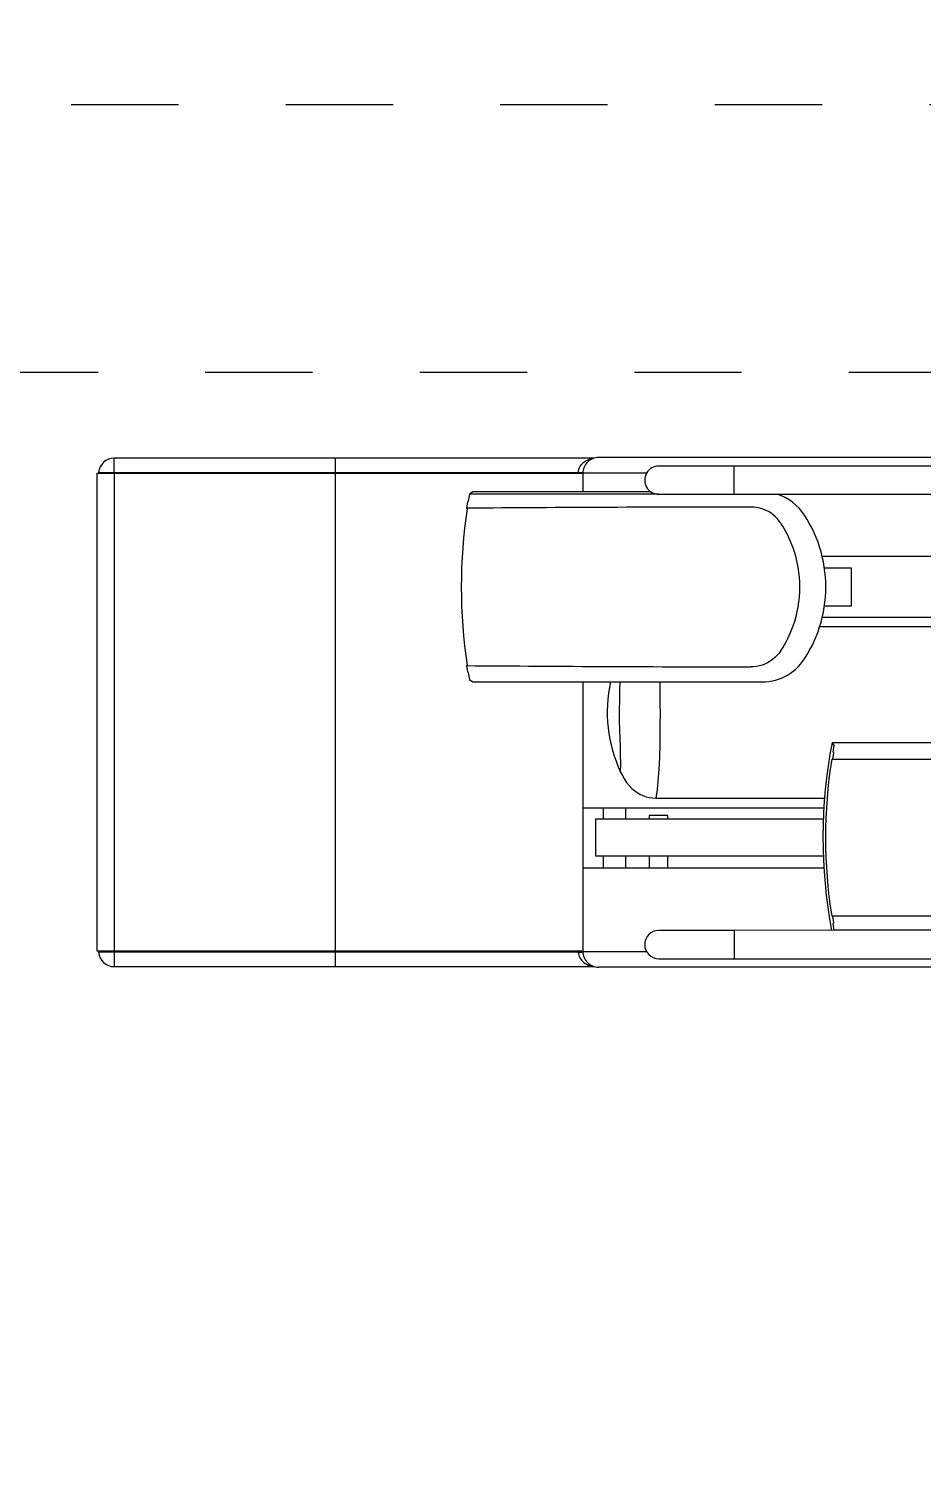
# Model space of a CAD drawing. Header units: metres. Extents: x -598 to 357, y -242 to 574.
# Drawn here: x -298.872 to -298.039, y 432.543 to 433.889 of the extents above; entities that cross this region are included whole.
import ezdxf

# ---------------------------------------------------------------- set-up
doc = ezdxf.new("R2010")
doc.units = ezdxf.units.M
doc.linetypes.add('Zxref_Eje_Pb$0$HIDDEN2', pattern=[0.1875, 0.125, -0.0625])
doc.layers.add('Muro Mamspoteria', color=5, linetype='Continuous', lineweight=9)
for name, color, linetype in [('xref_Nivel PB$0$M-muebles', 1, 'Continuous'), ('xref_Nivel PB$0$Z-XREF', 7, 'Continuous'), ('Zxref_Eje_Pb$0$EJE-Viga', 8, 'Zxref_Eje_Pb$0$HIDDEN2')]:
    doc.layers.add(name, color=color, linetype=linetype)

# ---------------------------------------------------------------- blocks, each defined once
blk = doc.blocks.new('Zxref_Eje_Pb')
at = {"layer": 'Zxref_Eje_Pb$0$EJE-Viga', "ltscale": 0.75}
blk.add_lwpolyline([(61.506, 36.5537), (61.506, 36.3037), (59.281, 36.3037), (59.281, 36.5537)], close=True, dxfattribs=at)
blk = doc.blocks.new('xref_Nivel PB$0$APTOS_SPZ_MCH_N0 (PB) MUNI$0$GYM MAQUINA DE CAMINAR-01')
at = {"layer": 'xref_Nivel PB$0$M-muebles'}
for p, q in [((-1.7507, 0.2236), (-1.7507, 0.237)), ((-1.3033, 0.237), (-1.7507, 0.237)), ((-1.5448, 0.237), (-1.5448, -0.2373)), ((-1.3166, 0.2288), (-1.3158, 0.23)), ((-1.3158, 0.23), (-1.315, 0.2311)), ((-1.315, 0.2311), (-1.314, 0.2322)), ((-1.314, 0.2322), (-1.3129, 0.2331)), ((-1.3129, 0.2331), (-1.3117, 0.234)), ((-1.3117, 0.234), (-1.3104, 0.2348)), ((-1.3104, 0.2348), (-1.309, 0.2355)), ((-1.309, 0.2355), (-1.3076, 0.236)), ((-1.3076, 0.236), (-1.3061, 0.2365)), ((-1.3061, 0.2365), (-1.3046, 0.2368)), ((-1.3046, 0.2368), (-1.3038, 0.2369)), ((-0.7292, 0.2375), (-1.2992, 0.2375)), ((-0.7468, 0.2296), (-1.243, 0.2296)), ((-1.1728, 0.2033), (-1.1728, 0.2296)), ((-1.7665, 0.223), (-1.3138, 0.223)), ((-1.7665, -0.223), (-1.7665, 0.223)), ((-1.7653, 0.2236), (-1.3182, 0.2236)), ((-1.7633, 0.2236), (-1.7633, 0.223)), ((-1.7507, 0.223), (-1.7507, -0.223)), ((-1.3182, 0.2236), (-1.318, 0.2249)), ((-1.3175, 0.2236), (-1.3182, 0.2236)), ((-1.318, 0.2249), (-1.3177, 0.2262)), ((-1.3177, 0.2262), (-1.3172, 0.2275)), ((-1.3175, 0.2236), (-1.3139, 0.2236)), ((-1.3172, 0.2275), (-1.3166, 0.2288)), ((-1.3138, 0.2229), (-1.3138, 0.2054)), ((-1.2545, 0.2229), (-1.3138, 0.2229)), ((-1.4194, 0.2033), (-1.4206, 0.1967)), ((-1.4164, 0.2054), (-1.4194, 0.2033)), ((-1.2432, 0.2033), (-1.4194, 0.2033)), ((-1.2502, 0.2054), (-1.4164, 0.2054)), ((-1.243, 0.2033), (-0.7468, 0.2033)), ((-1.4215, 0.1961), (-1.4224, 0.1902)), ((-1.4224, 0.1902), (-1.4216, 0.1898)), ((-1.4206, 0.1967), (-1.4215, 0.1961)), ((-1.1542, 0.1913), (-1.157, 0.1914)), ((-1.1515, 0.1909), (-1.1542, 0.1913)), ((-1.1487, 0.1903), (-1.1515, 0.1909)), ((-1.146, 0.1895), (-1.1487, 0.1903)), ((-1.1434, 0.1884), (-1.146, 0.1895)), ((-1.1409, 0.1872), (-1.1434, 0.1884)), ((-1.1384, 0.1856), (-1.1409, 0.1872)), ((-1.1361, 0.1839), (-1.1384, 0.1856)), ((-1.1342, 0.1822), (-1.1361, 0.1839)), ((-1.1324, 0.1804), (-1.1342, 0.1822)), ((-1.1307, 0.1783), (-1.1324, 0.1804)), ((-1.1292, 0.1762), (-1.1307, 0.1783)), ((-1.1047, 0.1799), (-1.1072, 0.1839)), ((-1.1024, 0.1758), (-1.1047, 0.1799)), ((-1.1002, 0.1717), (-1.1024, 0.1758)), ((-1.0982, 0.1674), (-1.1002, 0.1717)), ((-1.0963, 0.163), (-1.0982, 0.1674)), ((-1.0946, 0.1586), (-1.0963, 0.163)), ((-1.0931, 0.1541), (-1.0946, 0.1586)), ((-1.0917, 0.1496), (-1.0931, 0.1541)), ((-1.0906, 0.145), (-1.0917, 0.1496)), ((-1.0907, 0.1454), (-0.8616, 0.1454)), ((-1.0896, 0.1404), (-1.0906, 0.145)), ((-1.0888, 0.1357), (-1.0896, 0.1404)), ((-1.0881, 0.131), (-1.0888, 0.1357)), ((-1.0634, 0.1344), (-1.0886, 0.1344)), ((-1.0877, 0.1263), (-1.0881, 0.131)), ((-1.0874, 0.1216), (-1.0877, 0.1263)), ((-1.0873, 0.1168), (-1.0874, 0.1216)), ((-1.0634, 0.0993), (-1.0634, 0.1344)), ((-1.0877, 0.1074), (-1.0874, 0.1121)), ((-1.0874, 0.1121), (-1.0873, 0.1168)), ((-1.0896, 0.0933), (-1.0888, 0.098)), ((-1.0888, 0.098), (-1.0881, 0.1027)), ((-1.0886, 0.0993), (-1.0634, 0.0993)), ((-1.0881, 0.1027), (-1.0877, 0.1074)), ((-1.0931, 0.0795), (-1.0917, 0.0841)), ((-1.0917, 0.0841), (-1.0906, 0.0887)), ((-1.0906, 0.0887), (-1.0896, 0.0933)), ((-0.8616, 0.0884), (-1.0906, 0.0884)), ((-1.0982, 0.0663), (-1.0963, 0.0706)), ((-1.0963, 0.0706), (-1.0946, 0.0751)), ((-1.0946, 0.0751), (-1.0931, 0.0795)), ((-1.093, 0.0798), (-0.8616, 0.0798)), ((-1.1308, 0.0552), (-1.1326, 0.0531)), ((-1.1292, 0.0575), (-1.1308, 0.0552)), ((-1.1047, 0.0538), (-1.1024, 0.0579)), ((-1.1024, 0.0579), (-1.1002, 0.062)), ((-1.1002, 0.062), (-1.0982, 0.0663)), ((-1.4216, 0.0439), (-1.4224, 0.0435)), ((-1.4224, 0.0435), (-1.4215, 0.0376)), ((-1.1544, 0.0424), (-1.157, 0.0423)), ((-1.1518, 0.0427), (-1.1544, 0.0424)), ((-1.1493, 0.0432), (-1.1518, 0.0427)), ((-1.1468, 0.0439), (-1.1493, 0.0432)), ((-1.1442, 0.0449), (-1.1468, 0.0439)), ((-1.1416, 0.0462), (-1.1442, 0.0449)), ((-1.1392, 0.0476), (-1.1416, 0.0462)), ((-1.1369, 0.0492), (-1.1392, 0.0476)), ((-1.1347, 0.0511), (-1.1369, 0.0492)), ((-1.1326, 0.0531), (-1.1347, 0.0511)), ((-1.1154, 0.0403), (-1.1131, 0.0424)), ((-1.1131, 0.0424), (-1.111, 0.0447)), ((-1.111, 0.0447), (-1.109, 0.0472)), ((-1.109, 0.0472), (-1.1072, 0.0498)), ((-1.1072, 0.0498), (-1.1047, 0.0538)), ((-1.4215, 0.0376), (-1.4206, 0.037)), ((-1.4206, 0.037), (-1.4194, 0.0304)), ((-1.4194, 0.0304), (-1.4164, 0.0283)), ((-1.4164, 0.0283), (-1.1466, 0.0283)), ((-1.3138, 0.0283), (-1.3138, -0.2231)), ((-1.2792, 0.0213), (-1.279, 0.0283)), ((-1.2422, 0.0283), (-1.242, 0.019)), ((-1.1466, 0.0283), (-1.1435, 0.0284)), ((-1.1435, 0.0284), (-1.1404, 0.0287)), ((-1.1404, 0.0287), (-1.1373, 0.0292)), ((-1.1373, 0.0292), (-1.1343, 0.0299)), ((-1.1343, 0.0299), (-1.1314, 0.0308)), ((-1.1314, 0.0308), (-1.1285, 0.0319)), ((-1.1285, 0.0319), (-1.1256, 0.0333)), ((-1.1256, 0.0333), (-1.1229, 0.0347)), ((-1.1229, 0.0347), (-1.1203, 0.0364)), ((-1.1203, 0.0364), (-1.1177, 0.0383)), ((-1.1177, 0.0383), (-1.1154, 0.0403)), ((-1.2795, 0.0115), (-1.2792, 0.0213)), ((-1.242, 0.019), (-1.242, 0.0086)), ((-1.2796, 0.0017), (-1.2795, 0.0115)), ((-1.2796, -0.0081), (-1.2796, 0.0017)), ((-1.242, 0.0086), (-1.2419, -0.0017)), ((-1.2794, -0.0161), (-1.2796, -0.0081)), ((-1.2419, -0.0017), (-1.242, -0.0116)), ((-1.242, -0.0116), (-1.242, -0.0214)), ((-1.2791, -0.0241), (-1.2794, -0.0161)), ((-1.2788, -0.032), (-1.2791, -0.0241)), ((-1.242, -0.0214), (-1.2422, -0.0312)), ((-1.2786, -0.04), (-1.2788, -0.032)), ((-1.2785, -0.0479), (-1.2786, -0.04)), ((-1.2422, -0.0312), (-1.2425, -0.0409)), ((-0.8065, -0.0285), (-1.0814, -0.0285)), ((-1.0794, -0.0306), (-1.0814, -0.0285)), ((-1.0809, -0.0437), (-1.0799, -0.0378)), ((-1.0806, -0.0372), (-1.0794, -0.0306)), ((-1.0799, -0.0378), (-1.0806, -0.0372)), ((-1.2786, -0.0558), (-1.2785, -0.0479)), ((-1.2428, -0.0489), (-1.2433, -0.0568)), ((-1.2425, -0.0409), (-1.2428, -0.0489)), ((-1.0818, -0.0441), (-1.0809, -0.0437)), ((-0.8062, -0.0441), (-1.0818, -0.0441)), ((-1.2786, -0.0558), (-1.277, -0.0591)), ((-1.277, -0.0591), (-1.2751, -0.0623)), ((-1.2751, -0.0623), (-1.273, -0.0654)), ((-1.273, -0.0654), (-1.2707, -0.0683)), ((-1.2439, -0.0647), (-1.2447, -0.0724)), ((-1.2433, -0.0568), (-1.2439, -0.0647)), ((-1.2707, -0.0683), (-1.2682, -0.071)), ((-1.2682, -0.071), (-1.2658, -0.073)), ((-1.2658, -0.073), (-1.2633, -0.0749)), ((-1.2633, -0.0749), (-1.2606, -0.0765)), ((-1.2606, -0.0765), (-1.2578, -0.0778)), ((-1.2578, -0.0778), (-1.2549, -0.0788)), ((-1.2549, -0.0788), (-1.2519, -0.0795)), ((-1.2519, -0.0795), (-1.2488, -0.0799)), ((-1.2488, -0.0799), (-1.2457, -0.0801)), ((-1.2447, -0.0724), (-1.2457, -0.0801)), ((-1.2457, -0.0801), (-1.0885, -0.0801)), ((-1.0891, -0.0894), (-1.3131, -0.0894)), ((-1.2948, -0.0894), (-1.2948, -0.0997)), ((-1.2738, -0.0997), (-1.2738, -0.0894)), ((-1.3021, -0.0997), (-1.3021, -0.1344)), ((-1.3015, -0.0997), (-1.3021, -0.0997)), ((-1.0896, -0.0997), (-1.3015, -0.0997)), ((-1.2521, -0.0962), (-1.2521, -0.0997)), ((-1.2345, -0.0962), (-1.2521, -0.0962)), ((-1.2345, -0.0997), (-1.2345, -0.0962)), ((-1.3015, -0.1344), (-1.3021, -0.1344)), ((-1.0896, -0.1344), (-1.3015, -0.1344)), ((-1.2948, -0.1344), (-1.2948, -0.145)), ((-1.2738, -0.145), (-1.2738, -0.1344)), ((-1.2521, -0.1344), (-1.2521, -0.145)), ((-1.2345, -0.145), (-1.2345, -0.1344)), ((-1.3131, -0.145), (-1.0891, -0.145)), ((-1.0809, -0.1904), (-1.0818, -0.19)), ((-1.0818, -0.19), (-0.8062, -0.19)), ((-1.0799, -0.1963), (-1.0809, -0.1904)), ((-1.0806, -0.1969), (-1.0799, -0.1963)), ((-1.0794, -0.2034), (-1.0806, -0.1969)), ((-1.1728, -0.2035), (-1.243, -0.2035)), ((-1.0794, -0.2034), (-1.1728, -0.2035)), ((-1.1728, -0.2035), (-1.1728, -0.2299)), ((-1.0794, -0.2034), (-1.0794, -0.2035)), ((-0.8062, -0.2034), (-1.0794, -0.2034)), ((-1.3138, -0.223), (-1.7665, -0.223)), ((-1.3182, -0.2238), (-1.7653, -0.2238)), ((-1.7633, -0.2238), (-1.7633, -0.223)), ((-1.7507, -0.2238), (-1.7507, -0.2373)), ((-1.3175, -0.2238), (-1.3182, -0.2238)), ((-1.3182, -0.2238), (-1.318, -0.2252)), ((-1.318, -0.2252), (-1.3177, -0.2265)), ((-1.3177, -0.2265), (-1.3172, -0.2278)), ((-1.3175, -0.2238), (-1.3139, -0.2238)), ((-1.3172, -0.2278), (-1.3166, -0.2291)), ((-1.3138, -0.2231), (-1.2545, -0.2231)), ((-1.7507, -0.2373), (-1.3033, -0.2373)), ((-1.3166, -0.2291), (-1.3158, -0.2303)), ((-1.3158, -0.2303), (-1.315, -0.2314)), ((-1.315, -0.2314), (-1.314, -0.2325)), ((-1.314, -0.2325), (-1.3129, -0.2334)), ((-1.3129, -0.2334), (-1.3117, -0.2343)), ((-1.3117, -0.2343), (-1.3104, -0.2351)), ((-1.3104, -0.2351), (-1.309, -0.2358)), ((-1.309, -0.2358), (-1.3076, -0.2363)), ((-1.3076, -0.2363), (-1.3061, -0.2367)), ((-1.3061, -0.2367), (-1.3046, -0.2371)), ((-1.3046, -0.2371), (-1.3038, -0.2372)), ((-0.7292, -0.2378), (-1.2992, -0.2378)), ((-1.243, -0.2299), (-0.7292, -0.2299))]:
    blk.add_line(p, q, dxfattribs=at)
for centre, radius, start, end in [((-1.7507, 0.2224), 0.0146, 89.9889, 175.4154), ((-1.2992, 0.2229), 0.0146, 89.9954, 180.0047), ((-1.243, 0.2164), 0.0132, 89.9988, 270.0012), ((-1.147, 0.1581), 0.0474, 33.0275, 72.3045), ((-0.954, 0.1168), 0.4732, 171.1321, 188.8679), ((-1.122, -38.5002), 38.6916, 90.05192, 90.44492), ((-1.2194, 0.1172), 0.1078, 19.4924, 33.1293), ((-1.2205, 0.1168), 0.109, 340.5086, 19.4914), ((-1.2196, 0.1165), 0.108, 326.8813, 340.4984), ((-1.122, 38.7337), 38.6914, 269.55512, 269.94811), ((-1.16, -0.0001), 0.1311, 167.4866, 205.1292), ((-0.6235, -0.117), 0.4665, 169.0529, 190.6864), ((-0.6232, -0.117), 0.4644, 170.9623, 189.0377), ((-1.3131, -0.0887), 0.000685, 178.5441, 268.8194), ((-1.3131, -0.1457), 0.000687, 91.3691, 181.2673), ((-1.243, -0.2167), 0.0132, 90.0024, 269.9976), ((-1.7507, -0.2227), 0.0146, 184.5846, 270.0111), ((-1.2992, -0.2231), 0.0146, 179.9995, 270.0005)]:
    blk.add_arc(centre, radius, start, end, dxfattribs=at)

msp = doc.modelspace()

# ---------------------------------------------------------------- block references
at = {"layer": 'xref_Nivel PB$0$Z-XREF'}
msp.add_blockref('Zxref_Eje_Pb', (-359.5136, 397.2645), dxfattribs=at)

# ---------------------------------------------------------------- next in the draw order: linework, layer by layer
at = {"layer": 'Muro Mamspoteria'}
msp.add_circle((-306.5394, 472.2405), 101.758, dxfattribs=at)

# ---------------------------------------------------------------- next in the draw order: block references
at = {"layer": 'xref_Nivel PB$0$M-muebles'}
msp.add_blockref('xref_Nivel PB$0$APTOS_SPZ_MCH_N0 (PB) MUNI$0$GYM MAQUINA DE CAMINAR-01', (-297.0418, 433.2515), dxfattribs=at)

doc.saveas('drawing.dxf')
